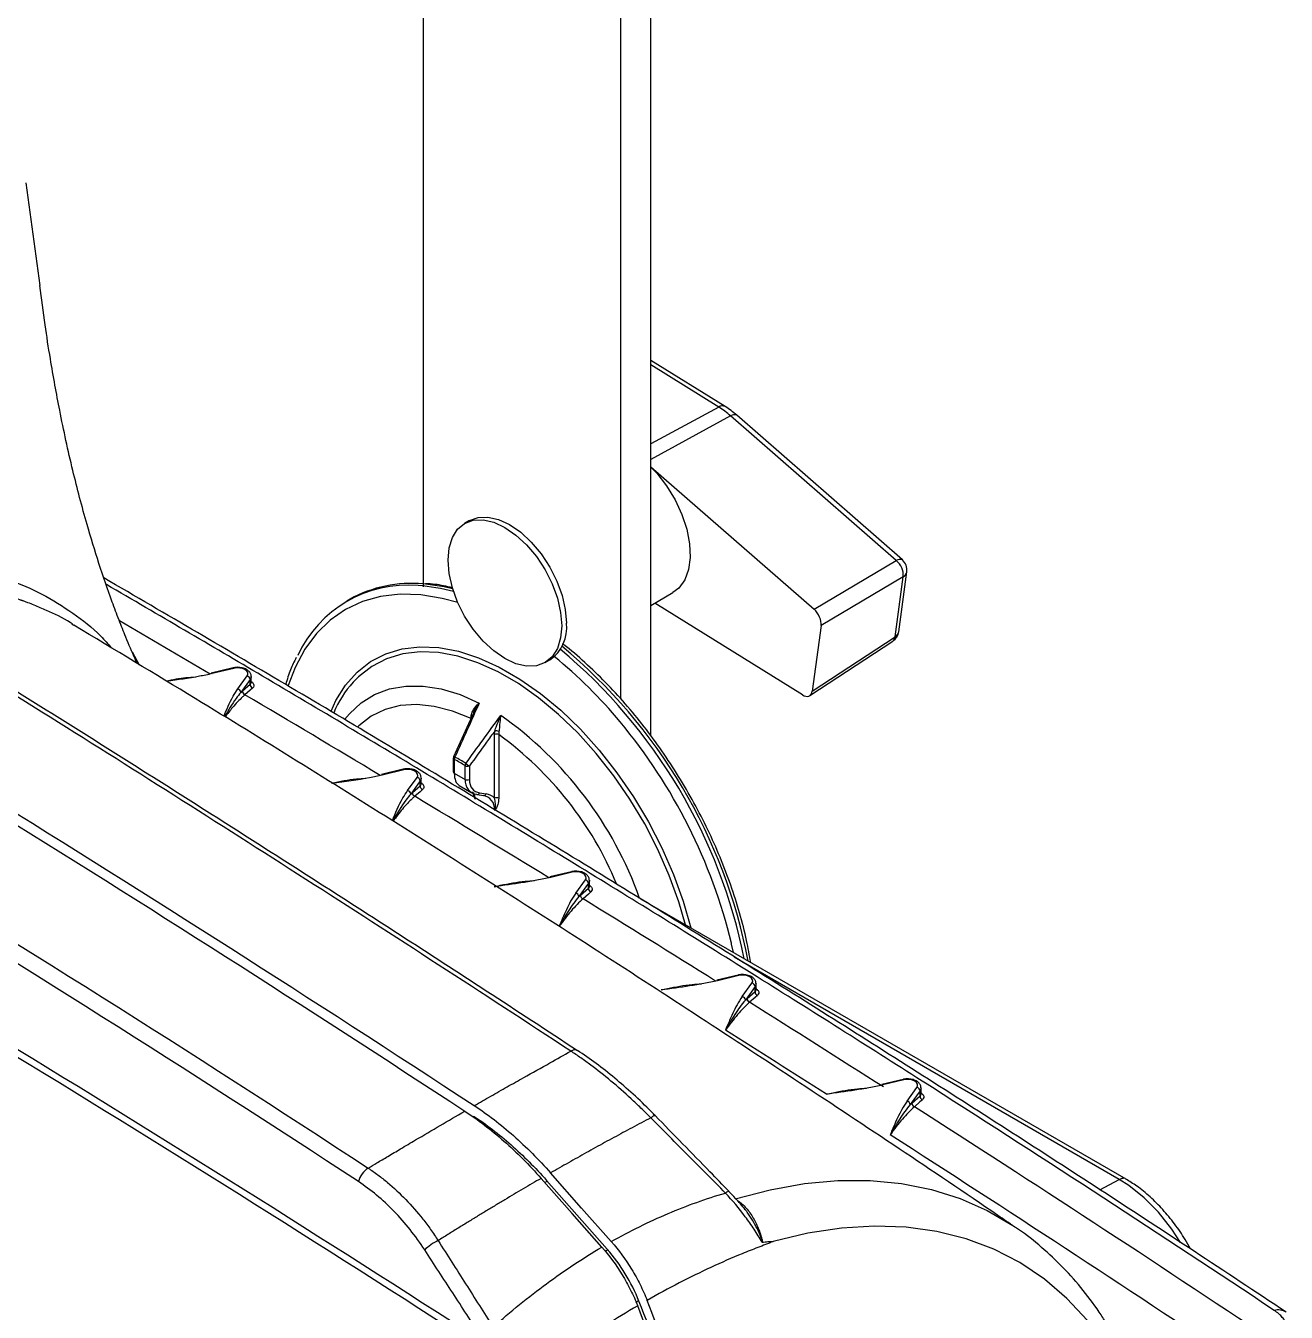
# Model space of a CAD drawing. Extents: x 14.8 to 109.8, y 1.6 to 86.6.
# Drawn here: x 76.84 to 82.48, y 8.94 to 14.7 of the extents above; entities that cross this region are included whole.
import ezdxf

# ---------------------------------------------------------------- set-up
doc = ezdxf.new("R2010")
doc.units = 0
doc.header["$MEASUREMENT"] = 0
doc.layers.add('OBJECT', color=7, linetype='CONTINUOUS')

msp = doc.modelspace()

# ---------------------------------------------------------------- linework, layer by layer
at = {"layer": 'OBJECT'}
for p, q in [((78.6178, 12.187), (78.6178, 16.3062)), ((79.6361, 11.5198), (79.6361, 16.0775)), ((79.5017, 11.6848), (79.5017, 15.9999)), ((76.8358, 13.997), (76.8987, 13.5377)), ((79.9691, 12.9951), (79.6361, 13.2019)), ((79.9405, 12.993), (79.6361, 13.1821)), ((79.9405, 12.993), (79.6361, 12.829)), ((79.9936, 12.9534), (79.6361, 12.7575)), ((80.7355, 12.3053), (79.9936, 12.9534)), ((80.763, 12.3082), (80.021, 12.9564)), ((79.6361, 12.7256), (80.3672, 12.0868)), ((78.8232, 12.4841), (78.802, 12.4719)), ((80.3672, 12.0868), (80.7355, 12.3053)), ((80.7669, 12.2326), (80.3986, 12.0142)), ((80.7304, 11.9643), (80.7669, 12.2326)), ((80.7465, 11.9866), (80.7829, 12.255)), ((78.2886, 12.1323), (78.2745, 12.1241)), ((79.6361, 12.1047), (79.7352, 12.1619)), ((80.3151, 11.7036), (79.6533, 12.1146)), ((80.3986, 12.0142), (80.3586, 11.7204)), ((80.3476, 11.7003), (80.7199, 11.9445)), ((80.3586, 11.7204), (80.7304, 11.9643)), ((77.3121, 11.8963), (77.3441, 11.8388)), ((77.7651, 11.8245), (77.6669, 11.801)), ((77.7686, 11.8221), (77.6704, 11.7986)), ((79.162, 11.8483), (79.1832, 11.8606)), ((77.7856, 11.7299), (77.8274, 11.7882)), ((77.8413, 11.7726), (77.7995, 11.7144)), ((77.8413, 11.7508), (77.8413, 11.7726)), ((77.8457, 11.7592), (77.8458, 11.7591)), ((77.8458, 11.7589), (77.8458, 11.7859)), ((77.8069, 11.7209), (77.8413, 11.7508)), ((78.841, 11.6222), (78.8192, 11.574)), ((78.8312, 11.6004), (78.8318, 11.6104)), ((78.8192, 11.574), (78.7525, 11.4263)), ((78.9356, 11.5265), (78.9367, 11.5416)), ((78.9557, 11.5389), (78.9548, 11.5255)), ((78.9356, 11.241), (78.9356, 11.5265)), ((78.9548, 11.5255), (78.9548, 11.24)), ((78.7512, 11.4201), (78.7512, 11.3589)), ((78.7556, 11.414), (78.7556, 11.3528)), ((78.5264, 11.37), (78.4292, 11.3467)), ((78.5299, 11.3676), (78.4327, 11.3444)), ((78.804, 11.3248), (78.804, 11.386)), ((78.8232, 11.3851), (78.8232, 11.3239)), ((78.5464, 11.2748), (78.5887, 11.3337)), ((78.6026, 11.3181), (78.5603, 11.2592)), ((78.6026, 11.2962), (78.6026, 11.3181)), ((78.607, 11.3046), (78.6071, 11.3045)), ((78.6071, 11.3043), (78.6071, 11.3314)), ((78.7556, 11.3528), (78.804, 11.3248)), ((78.5677, 11.2658), (78.6026, 11.2962)), ((78.7775, 11.2979), (78.8339, 11.2653)), ((78.8579, 11.2569), (78.887, 11.2521)), ((78.8689, 11.2646), (78.898, 11.2598)), ((79.2803, 10.9112), (79.184, 10.8882)), ((79.2838, 10.9089), (79.1875, 10.8858)), ((79.2998, 10.8154), (79.3426, 10.8749)), ((79.3564, 10.8594), (79.3137, 10.7998)), ((79.3211, 10.8064), (79.3564, 10.8372)), ((79.3564, 10.8372), (79.3564, 10.8594)), ((79.3609, 10.8457), (79.3609, 10.8456)), ((79.361, 10.8454), (79.361, 10.8726)), ((81.7659, 9.533), (79.5918, 10.7881)), ((81.7346, 9.5325), (80.0095, 10.5284)), ((80.0267, 10.4481), (79.9314, 10.4253)), ((80.0302, 10.4458), (79.9349, 10.423)), ((80.0458, 10.3516), (80.089, 10.4118)), ((80.1028, 10.3963), (80.0596, 10.3361)), ((80.1028, 10.374), (80.1028, 10.3963)), ((80.1073, 10.3825), (80.1073, 10.3824)), ((80.1074, 10.3822), (80.1074, 10.4095)), ((80.0671, 10.3427), (80.1028, 10.374)), ((80.7657, 9.9808), (80.6713, 9.9582)), ((80.7691, 9.9784), (80.6748, 9.9559)), ((80.7842, 9.8835), (80.8279, 9.9445)), ((80.8418, 9.9289), (80.7981, 9.868)), ((80.8418, 9.9065), (80.8418, 9.9289)), ((80.8463, 9.915), (80.8463, 9.915)), ((80.8464, 9.9147), (80.8464, 9.9422)), ((80.8056, 9.8747), (80.8418, 9.9065)), ((78.8445, 9.8088), (78.8486, 9.8111)), ((79.1604, 9.5193), (79.1711, 9.5253)), ((79.4404, 9.2203), (79.1686, 9.5282)), ((81.6473, 9.4856), (81.7346, 9.5325)), ((79.9864, 9.479), (79.9863, 9.4791)), ((79.4311, 9.2109), (79.4429, 9.2175)), ((79.5693, 8.9821), (79.5818, 8.9895))]:
    msp.add_line(p, q, dxfattribs=at)
at = {"layer": 'OBJECT', "flags": 128}
for points in [[(79.6361, 12.7243), (79.6622, 12.6968), (79.7064, 12.6403), (79.7446, 12.5781), (79.7753, 12.5123), (79.7974, 12.4456), (79.8099, 12.3805), (79.8126, 12.3194), (79.8051, 12.2646), (79.7879, 12.2183), (79.7615, 12.1822), (79.7352, 12.1619)], [(79.2366, 12.0131), (79.2317, 11.9586), (79.2172, 11.9118), (79.1937, 11.8746), (79.162, 11.8483), (79.1234, 11.834), (79.0794, 11.8323), (79.0317, 11.8431), (78.982, 11.8661), (78.9323, 11.9005), (78.8846, 11.9447), (78.8406, 11.9973), (78.802, 12.0561), (78.7703, 12.119), (78.7468, 12.1834), (78.7323, 12.2469), (78.7274, 12.307), (78.7323, 12.3616), (78.7468, 12.4083), (78.7703, 12.4456), (78.802, 12.4719), (78.8406, 12.4861), (78.8846, 12.4879), (78.9323, 12.4771), (78.982, 12.454), (79.0317, 12.4197), (79.0794, 12.3754), (79.1234, 12.3229), (79.162, 12.264), (79.1937, 12.2012), (79.2172, 12.1368), (79.2317, 12.0733), (79.2366, 12.0131)], [(78.8232, 12.4841), (78.8618, 12.4984), (78.9058, 12.5001), (78.9536, 12.4893), (79.0032, 12.4663), (79.0529, 12.432), (79.1006, 12.3877), (79.1446, 12.3351), (79.1832, 12.2763), (79.2149, 12.2135), (79.2384, 12.1491), (79.2529, 12.0856), (79.2578, 12.0254)], [(78.7482, 12.1789), (78.7108, 12.1873), (78.6162, 12.2005)], [(78.7713, 12.1167), (78.7015, 12.1356), (78.6054, 12.1514), (78.5132, 12.1542), (78.4257, 12.1442), (78.3438, 12.1213), (78.2682, 12.0859), (78.1997, 12.0381), (78.1389, 11.9786), (78.0865, 11.9078), (78.0429, 11.8265), (78.0115, 11.745)], [(78.2033, 11.6307), (78.2251, 11.6777), (78.2686, 11.7473), (78.3207, 11.8059), (78.3808, 11.8529), (78.4482, 11.8877), (78.5221, 11.9099), (78.6016, 11.9193), (78.6859, 11.9157), (78.7739, 11.8991), (78.8645, 11.8698), (78.9568, 11.8281), (79.0496, 11.7745), (79.1419, 11.7097), (79.2326, 11.6343), (79.3205, 11.5493), (79.4048, 11.4556), (79.4843, 11.3545), (79.5582, 11.2469), (79.6256, 11.1343), (79.6857, 11.0179), (79.7378, 10.8991), (79.7813, 10.7793), (79.8157, 10.6599), (79.8159, 10.6588)], [(79.7917, 10.6727), (79.7615, 10.7763), (79.7187, 10.894), (79.6676, 11.0107), (79.6085, 11.1251), (79.5423, 11.2357), (79.4697, 11.3414), (79.3916, 11.4408), (79.3088, 11.5328), (79.2223, 11.6163), (79.1333, 11.6904), (79.0426, 11.7541), (78.9514, 11.8068), (78.8607, 11.8477), (78.7717, 11.8765), (78.6852, 11.8928), (78.6025, 11.8963), (78.5243, 11.8872), (78.4517, 11.8653), (78.3855, 11.8311), (78.3264, 11.785), (78.3019, 11.7598)], [(77.7651, 11.8245), (77.7654, 11.8245), (77.7664, 11.8242), (77.7675, 11.8234), (77.7686, 11.8221)], [(77.8274, 11.7882), (77.8306, 11.7956), (77.83, 11.8032), (77.8255, 11.8104), (77.8176, 11.8165), (77.807, 11.821), (77.7946, 11.8236), (77.7814, 11.824), (77.7686, 11.8221)], [(77.6669, 11.801), (77.6672, 11.801), (77.6682, 11.8007), (77.6692, 11.7999), (77.6704, 11.7986)], [(77.8458, 11.7861), (77.8455, 11.7825), (77.8413, 11.7726)], [(77.8523, 11.7341), (77.8412, 11.7244), (77.8179, 11.7042)], [(78.2644, 11.5928), (78.2857, 11.6189), (78.3383, 11.668), (78.3985, 11.7055), (78.4653, 11.7306), (78.538, 11.7432), (78.6157, 11.7431), (78.6972, 11.7302), (78.7815, 11.7047), (78.8676, 11.667)], [(78.831, 11.597), (78.7474, 11.6309), (78.6659, 11.6521), (78.5877, 11.6605), (78.5138, 11.6557), (78.4454, 11.638), (78.3833, 11.6075), (78.3286, 11.5648), (78.3236, 11.5599)], [(78.5264, 11.37), (78.5267, 11.37), (78.5277, 11.3698), (78.5288, 11.369), (78.5299, 11.3676)], [(78.5887, 11.3337), (78.5919, 11.3411), (78.5913, 11.3487), (78.5868, 11.3559), (78.5789, 11.362), (78.5683, 11.3665), (78.5559, 11.3691), (78.5427, 11.3695), (78.5299, 11.3676)], [(78.4292, 11.3467), (78.4295, 11.3468), (78.4305, 11.3465), (78.4315, 11.3457), (78.4327, 11.3444)], [(78.6071, 11.3316), (78.6068, 11.328), (78.6026, 11.3181)], [(78.6136, 11.2795), (78.6025, 11.2698), (78.5788, 11.2491)], [(78.855, 11.258), (78.8568, 11.2571), (78.8579, 11.2569)], [(79.2803, 10.9112), (79.2806, 10.9112), (79.2816, 10.911), (79.2826, 10.9102), (79.2838, 10.9089)], [(79.3426, 10.8749), (79.3458, 10.8823), (79.3451, 10.8899), (79.3407, 10.8971), (79.3328, 10.9032), (79.3222, 10.9078), (79.3098, 10.9103), (79.2966, 10.9107), (79.2838, 10.9089)], [(79.184, 10.8882), (79.1843, 10.8882), (79.1853, 10.888), (79.1864, 10.8872), (79.1875, 10.8858)], [(79.361, 10.8729), (79.3607, 10.8692), (79.3564, 10.8594)], [(79.3674, 10.8206), (79.3563, 10.8108), (79.3322, 10.7898)], [(80.0062, 10.5489), (79.9979, 10.587), (79.9969, 10.5912)], [(80.0267, 10.4481), (80.027, 10.4482), (80.028, 10.4479), (80.0291, 10.4471), (80.0302, 10.4458)], [(80.089, 10.4118), (80.0922, 10.4192), (80.0915, 10.4269), (80.0871, 10.434), (80.0792, 10.4402), (80.0686, 10.4447), (80.0562, 10.4473), (80.043, 10.4476), (80.0302, 10.4458)], [(79.9314, 10.4253), (79.9317, 10.4254), (79.9327, 10.4251), (79.9338, 10.4243), (79.9349, 10.423)], [(80.1074, 10.4098), (80.1071, 10.4061), (80.1028, 10.3963)], [(80.1138, 10.3573), (80.1027, 10.3476), (80.0781, 10.3261)], [(80.7657, 9.9808), (80.766, 9.9808), (80.767, 9.9805), (80.768, 9.9797), (80.7691, 9.9784)], [(80.8279, 9.9445), (80.8312, 9.9519), (80.8305, 9.9595), (80.8261, 9.9667), (80.8182, 9.9728), (80.8076, 9.9773), (80.7951, 9.9799), (80.782, 9.9803), (80.7691, 9.9784)], [(80.6713, 9.9582), (80.6716, 9.9582), (80.6726, 9.958), (80.6737, 9.9572), (80.6748, 9.9559)], [(80.8464, 9.9424), (80.8461, 9.9388), (80.8418, 9.9289)], [(80.8528, 9.8898), (80.8416, 9.88), (80.8166, 9.8581)], [(79.4164, 9.2293), (79.2834, 9.3799), (79.1445, 9.5372)], [(79.4588, 9.2538), (79.3258, 9.4044), (79.187, 9.5617)], [(80.0139, 9.4455), (80.1705, 9.4865), (80.3239, 9.514), (80.4735, 9.5279), (80.6187, 9.5281), (80.7588, 9.5146), (80.8933, 9.4875), (81.0216, 9.4468), (81.1431, 9.3929), (81.2574, 9.3257), (81.2659, 9.32)], [(82.009, 9.2502), (81.9702, 9.3101), (81.9099, 9.3856), (81.8464, 9.45), (81.7778, 9.5049), (81.7346, 9.5325), (81.7346, 9.5325), (81.7346, 9.5325)], [(79.9863, 9.4791), (79.9861, 9.4793), (79.9846, 9.4796), (79.9821, 9.4789), (79.9788, 9.4774), (79.9747, 9.4749), (79.9699, 9.4716)], [(81.6758, 8.789), (81.5925, 8.9003), (81.5, 8.9995), (81.3988, 9.086), (81.2894, 9.1597), (81.1723, 9.22), (81.0479, 9.2667), (80.9169, 9.2997), (80.7799, 9.3187), (80.6374, 9.3236), (80.4902, 9.3146), (80.3388, 9.2915), (80.1841, 9.2545)]]:
    msp.add_lwpolyline(points, dxfattribs=at)
at = {"layer": 'OBJECT'}
for centre, radius, start, end in [((79.9565, 12.9709), 0.0273, 62.53456, 125.90472), ((79.7233, 12.6462), 0.4092, 48.66217, 57.93764), ((80.0096, 12.9339), 0.0252, 63.0597, 129.36683), ((80.7515, 12.2857), 0.0252, 63.0595, 129.36694), ((80.6817, 12.2389), 0.0854, 355.81388, 50.97899), ((80.7235, 12.2631), 0.06, 352.25806, 48.85825), ((80.7518, 12.2604), 0.0316, 298.62795, 350.09721), ((23.7598, -79.7745), 106.3692, 59.40593, 59.842873), ((78.5461, 11.6535), 0.5416, 84.99194, 155.31508), ((78.5633, 11.6344), 0.5687, 84.66055, 118.88229), ((78.5366, 11.3786), 0.8164, 74.6776, 86.00998), ((23.8033, -79.4812), 105.9828, 59.457472, 59.712082), ((79.087, 12.0034), 0.1722, 303.96339, 7.3487), ((80.687, 11.9947), 0.06, 303.26487, 352.25806), ((80.705, 11.9651), 0.0254, 305.84406, 358.02944), ((80.7153, 11.992), 0.0317, 298.62841, 350.09675), ((77.8966, 10.2634), 2.0749, 39.47913, 50.96584), ((77.6725, 10.0431), 2.4297, 11.34101, 50.13166), ((77.6902, 10.0534), 2.4256, 10.86765, 50.37087), ((77.8237, 11.771), 0.0176, 5.37922, 77.99237), ((24.5308, -78.4708), 104.8546, 58.921478, 59.405966), ((78.6793, 11.4255), 0.5042, 138.46559, 156.90414), ((77.7819, 11.7127), 0.0176, 5.37957, 77.99202), ((77.8233, 11.7198), 0.0165, 176.15198, 250.93644), ((24.4847, -78.33), 104.645, 58.97257, 59.358922), ((77.8577, 11.7497), 0.0165, 176.15033, 250.94054), ((78.8268, 11.6009), 0.0107, 42.34109, 62.61721), ((77.9869, 10.2243), 1.6966, 19.53041, 54.8478), ((78.9426, 11.5154), 0.0268, 60.95303, 102.76467), ((77.6174, 10.0152), 2.4483, 13.60779, 39.80882), ((78.9442, 11.5046), 0.0235, 62.91139, 111.30667), ((78.032, 10.2543), 1.5708, 22.54143, 54.02004), ((78.7662, 11.4201), 0.015, 155.72996, 180), ((78.7585, 11.4207), 0.00734, 184.78946, 246.53417), ((78.7518, 11.4128), 0.0135, 60.95471, 87.1389), ((78.7769, 11.414), 0.0213, 150.22377, 180.08254), ((78.3664, 10.6839), 0.8274, 58.06851, 61.93686), ((78.3644, 10.6856), 0.8374, 58.06871, 61.93667), ((78.7585, 11.3595), 0.00734, 184.78946, 246.53417), ((78.8259, 11.3845), 0.022, 147.47095, 175.93584), ((78.8146, 11.4069), 0.0235, 242.91017, 291.30712), ((78.9205, 11.5387), 0.1818, 231.51159, 237.62876), ((78.585, 11.3165), 0.0176, 5.37897, 77.99242), ((25.3247, -77.1536), 103.3166, 58.432114, 58.92151), ((78.8146, 11.3457), 0.0235, 242.91017, 291.30712), ((78.5428, 11.2576), 0.0176, 5.37897, 77.99242), ((78.5842, 11.2647), 0.0165, 176.18151, 250.83147), ((25.2685, -77.0297), 103.1268, 58.482647, 58.872873), ((78.619, 11.2951), 0.0165, 176.18037, 250.83567), ((78.8581, 11.2682), 0.0114, 268.7968, 341.2248), ((78.8873, 11.2635), 0.0114, 268.79704, 341.22438), ((78.9442, 11.2191), 0.0235, 62.91139, 111.30667), ((79.3389, 10.8577), 0.0176, 5.37769, 77.99411), ((79.3729, 10.8361), 0.0165, 176.21306, 250.73008), ((26.1205, -75.8587), 101.7968, 57.937776, 58.432175), ((79.2962, 10.7982), 0.0176, 5.37769, 77.99411), ((79.3376, 10.8054), 0.0165, 176.21412, 250.72656), ((26.0673, -75.7299), 101.6011, 57.987673, 58.381934), ((80.0853, 10.3946), 0.0176, 5.37958, 77.9931), ((26.9199, -74.5824), 100.2908, 57.43827, 57.937791), ((80.0421, 10.3344), 0.0176, 5.37958, 77.9931), ((80.0836, 10.3417), 0.0165, 176.24565, 250.62254), ((26.8751, -74.4406), 100.0797, 57.479651, 57.885933), ((80.1193, 10.3729), 0.0165, 176.24494, 250.62571), ((26.8217, -74.2959), 99.8222, 57.522587, 57.830175), ((80.8243, 9.9273), 0.0176, 5.3802, 77.99118), ((28.179, -72.6179), 97.9574, 56.371293, 57.4405), ((80.7806, 9.8663), 0.0176, 5.37684, 77.99455), ((80.8221, 9.8736), 0.0165, 176.27938, 250.51963), ((28.2459, -72.3047), 97.5418, 56.263532, 57.387426), ((80.8583, 9.9054), 0.0165, 176.2778, 250.52353), ((28.2518, -72.0703), 97.1767, 56.226607, 57.329743), ((78.8397, 8.6936), 0.7989, 21.52668, 41.24325), ((70.0155, 5.1935), 10.2788, 16.08513, 21.53141), ((70.1082, 5.2485), 10.1855, 16.08383, 21.53144), ((69.8072, 5.1259), 10.5458, 18.94814, 21.49695), ((82.4461, 8.8789), 0.069, 58.53279, 104.62833)]:
    msp.add_arc(centre, radius, start, end, dxfattribs=at)
for centre, major_axis, ratio, start_param, end_param in [((80.3566, 12.0455), (-0.03, 0.052), 0.577968, 3.782643, 5.245683), ((80.3166, 11.7517), (-0.03, 0.052), 0.576757, 2.319133, 3.782173), ((78.8303, 11.4117), (0.0497, 0.1154), 0.482724, 2.299615, 3.085094), ((78.9061, 11.368), (0.0793, 0.0977), 0.657574, 2.46065, 3.507847), ((78.9147, 11.3609), (0.0722, 0.0844), 0.666569, 2.479464, 3.526662), ((78.7778, 11.1752), (0.0467, 0.117), 0.455845, 5.431915, 5.684726), ((78.8312, 11.1444), (0.0848, 0.0939), 0.674957, 5.640998, 6.688196), ((78.8398, 11.1373), (0.0918, 0.1074), 0.666569, 6.225313, 6.668254)]:
    msp.add_ellipse(centre, major_axis=major_axis, ratio=ratio, start_param=start_param, end_param=end_param, dxfattribs=at)
for points, knots in [([(77.3348, 11.8444), (77.3317, 11.8512), (77.3143, 11.889), (77.2875, 11.9536), (77.253, 12.0397), (77.212, 12.149), (77.163, 12.2912), (77.103, 12.4881), (77.0434, 12.7152), (76.9976, 12.9254), (76.9659, 13.093), (76.944, 13.2202), (76.9207, 13.369), (76.9066, 13.4787), (76.8989, 13.5378)], [0, 0, 0, 0, 0.013974, 0.077911, 0.12601, 0.176116, 0.281188, 0.385831, 0.528024, 0.68307, 0.747195, 0.814593, 0.900214, 1, 1, 1, 1]), ([(79.2776, 10.1074), (78.8812, 10.3671), (78.4855, 10.6236), (77.6956, 11.1301), (77.3014, 11.3801), (76.1213, 12.12), (75.3379, 12.5999), (74.558, 13.0665)], [0, 0, 0, 0, 0.25, 0.25, 0.5, 0.5, 1, 1, 1, 1]), ([(79.3082, 10.1085), (79.1718, 10.198), (78.7777, 10.4567), (78.128, 10.8754), (77.3592, 11.3652), (76.5927, 11.8462), (75.8288, 12.3182), (75.1851, 12.7111), (74.7969, 12.9432), (74.6617, 13.0241)], [0, 0, 0, 0, 0.087408, 0.252442, 0.417442, 0.582377, 0.747216, 0.911927, 1, 1, 1, 1]), ([(80.021, 12.9564), (80.0126, 12.9635), (79.9956, 12.9778), (79.9779, 12.9893), (79.9691, 12.9951)], [0, 0, 0, 0, 0.501094, 1, 1, 1, 1]), ([(74.5038, 12.5535), (74.8624, 12.344), (75.221, 12.1313), (75.7593, 11.8074), (76.0284, 11.6443), (76.3201, 11.4655), (76.4323, 11.3965), (76.4603, 11.3792), (76.4659, 11.3757), (76.4774, 11.3687), (76.4945, 11.3581), (76.5573, 11.3194), (77.3449, 10.8324), (78.1188, 10.3391), (78.8451, 9.8631)], [0, 0, 0, 0, 0.25, 0.25, 0.375, 0.4375, 0.453125, 0.453125, 0.457031, 0.457031, 0.460937, 0.46875, 0.5, 1, 1, 1, 1]), ([(73.5636, 12.4925), (73.968, 12.2676), (74.3716, 12.0382), (75.1767, 11.5707), (75.5784, 11.3325), (76.7801, 10.6051), (77.5771, 10.1029), (78.3698, 9.5834)], [0, 0, 0, 0, 0.25, 0.25, 0.5, 0.5, 1, 1, 1, 1]), ([(75.9424, 12.247), (75.9509, 12.2492), (76.0537, 12.2756), (76.2143, 12.2863), (76.4231, 12.2856), (76.5964, 12.2626), (76.7621, 12.2216), (76.9118, 12.1582), (77.047, 12.0717), (77.152, 11.9924), (77.2038, 11.932), (77.219, 11.9143)], [0, 0, 0, 0, 0.0165355, 0.198537, 0.3235438, 0.4490642, 0.5743692, 0.6966935, 0.8224684, 0.947942, 1, 1, 1, 1]), ([(82.4824, 8.9376), (82.345, 9.0287), (81.9466, 9.2929), (81.2799, 9.7265), (80.4795, 10.2368), (79.6699, 10.7422), (78.851, 11.2426), (78.0241, 11.7382), (77.4654, 12.0643), (77.1862, 12.2273)], [0, 0, 0, 0, 0.080668, 0.233917, 0.387166, 0.540415, 0.693664, 0.846913, 1, 1, 1, 1]), ([(77.0516, 12.015), (77.046, 12.0191), (77.0081, 12.0469), (76.9467, 12.0739), (76.8828, 12.1021), (76.85, 12.1147), (76.8334, 12.1208), (76.8252, 12.1237), (76.821, 12.1252), (76.8189, 12.1259), (76.8179, 12.1263), (76.8174, 12.1265), (76.8171, 12.1265), (76.817, 12.1266), (76.8169, 12.1266), (76.8169, 12.1266), (76.8169, 12.1266), (76.8168, 12.1266), (76.8168, 12.1266), (76.8168, 12.1266), (76.8168, 12.1266), (76.8168, 12.1266), (76.8168, 12.1266), (76.8167, 12.1266), (76.8161, 12.127), (76.8133, 12.1277), (76.8015, 12.1322), (76.7738, 12.1408), (76.7308, 12.1537), (76.6843, 12.1654), (76.642, 12.1746), (76.6052, 12.1815), (76.5688, 12.1874), (76.51, 12.1954), (76.4262, 12.2026), (76.2686, 12.2063), (76.141, 12.1903), (76.0521, 12.1792)], [0, 0, 0, 0, 0.0213315, 0.1442865, 0.2057697, 0.2365121, 0.2518834, 0.2595691, 0.2634119, 0.2653333, 0.2662941, 0.2667743, 0.2670146, 0.2671346, 0.2671947, 0.2672247, 0.2672397, 0.2672472, 0.267251, 0.2672528, 0.2672538, 0.2672542, 0.2672545, 0.2672548, 0.2674986, 0.2696305, 0.275741, 0.3056443, 0.3570599, 0.4104369, 0.44853, 0.4851406, 0.5204939, 0.5565717, 0.6576894, 0.7616099, 1, 1, 1, 1]), ([(78.747, 12.1837), (78.7207, 12.1898), (78.68, 12.1991), (78.6411, 12.201), (78.6273, 12.2017)], [0, 0, 0, 0, 0.645419, 1, 1, 1, 1]), ([(81.2659, 9.3194), (81.2407, 9.3367), (80.9221, 9.5555), (80.303, 9.9665), (79.4082, 10.5517), (78.5052, 11.1252), (77.7199, 11.6136), (77.233, 11.9063), (77.0518, 12.0153)], [0, 0, 0, 0, 0.018322, 0.232024, 0.445764, 0.65953, 0.873307, 1, 1, 1, 1]), ([(80.0837, 10.5042), (80.0779, 10.5368), (80.0651, 10.61), (80.0348, 10.7262), (79.9952, 10.8511), (79.9475, 10.9759), (79.8923, 11.0995), (79.83, 11.2208), (79.7613, 11.339), (79.6866, 11.453), (79.6066, 11.562), (79.5219, 11.6648), (79.4332, 11.7611), (79.341, 11.8487), (79.2763, 11.9059), (79.2421, 11.9309), (79.24, 11.9325)], [0, 0, 0, 0, 0.06257, 0.140318, 0.218036, 0.29573, 0.373405, 0.451068, 0.528726, 0.606388, 0.684057, 0.761743, 0.839452, 0.917192, 0.99497, 1, 1, 1, 1]), ([(77.7895, 11.8267), (77.7893, 11.8267), (77.7821, 11.8279), (77.7735, 11.8263), (77.7659, 11.8246), (77.7651, 11.8245)], [0, 0, 0, 0, 0.024116, 0.898891, 1, 1, 1, 1]), ([(77.8451, 11.7861), (77.8452, 11.7884), (77.8456, 11.7951), (77.8396, 11.8057), (77.8283, 11.8163), (77.8112, 11.8244), (77.7969, 11.8259), (77.7895, 11.8267)], [0, 0, 0, 0, 0.094007, 0.288314, 0.494416, 0.739808, 1, 1, 1, 1]), ([(78.0474, 11.8708), (78.0385, 11.853), (78.0197, 11.8156), (78.0069, 11.7726), (78.0002, 11.7501)], [0, 0, 0, 0, 0.476372, 1, 1, 1, 1]), ([(77.4644, 11.7661), (77.4943, 11.7721), (77.5389, 11.781), (77.5826, 11.7833), (77.597, 11.7841)], [0, 0, 0, 0, 0.670266, 1, 1, 1, 1]), ([(77.6704, 11.7986), (77.6516, 11.7945), (77.5857, 11.78), (77.5168, 11.7709), (77.4674, 11.7643)], [0, 0, 0, 0, 0.28378, 1, 1, 1, 1]), ([(77.8458, 11.7642), (77.8492, 11.7611), (77.857, 11.7542), (77.8596, 11.7433), (77.8548, 11.7371), (77.8523, 11.7341)], [0, 0, 0, 0, 0.283398, 0.641877, 1, 1, 1, 1]), ([(77.7235, 11.6076), (77.7356, 11.6379), (77.7522, 11.6794), (77.7785, 11.7191), (77.7856, 11.7299)], [0, 0, 0, 0, 0.728178, 1, 1, 1, 1]), ([(77.7995, 11.7144), (77.7922, 11.7055), (77.7654, 11.6728), (77.743, 11.634), (77.7267, 11.6057)], [0, 0, 0, 0, 0.269997, 1, 1, 1, 1]), ([(77.8179, 11.7042), (77.8143, 11.7009), (77.7959, 11.6842), (77.7663, 11.6538), (77.7401, 11.6189), (77.7291, 11.6042)], [0, 0, 0, 0, 0.126231, 0.631777, 1, 1, 1, 1]), ([(77.8413, 11.7508), (77.8438, 11.7528), (77.8466, 11.7551), (77.8455, 11.7584), (77.8454, 11.7588)], [0, 0, 0, 0, 0.8669767, 1, 1, 1, 1]), ([(78.8676, 11.667), (78.8491, 11.626), (78.8127, 11.5452), (78.7763, 11.4644), (78.7584, 11.4246)], [0, 0, 0, 0, 0.507694, 1, 1, 1, 1]), ([(78.8318, 11.6104), (78.8335, 11.6175), (78.8377, 11.6351), (78.8529, 11.6531), (78.8644, 11.6642), (78.8675, 11.6669), (78.8676, 11.667)], [0, 0, 0, 0, 0.330297, 0.829373, 0.994415, 1, 1, 1, 1]), ([(78.8676, 11.667), (78.8675, 11.6669), (78.865, 11.6634), (78.8555, 11.6494), (78.8456, 11.6348), (78.8412, 11.6227), (78.8411, 11.6221)], [0, 0, 0, 0, 0.008453, 0.247146, 0.967832, 1, 1, 1, 1]), ([(78.8074, 11.3963), (78.833, 11.4316), (78.8851, 11.5034), (78.9373, 11.5751), (78.9638, 11.6115)], [0, 0, 0, 0, 0.492307, 1, 1, 1, 1]), ([(78.9367, 11.5416), (78.9395, 11.549), (78.9465, 11.568), (78.9553, 11.5918), (78.9619, 11.6074), (78.9637, 11.6114), (78.9638, 11.6115)], [0, 0, 0, 0, 0.3244097, 0.8274812, 0.9940992, 1, 1, 1, 1]), ([(78.9638, 11.6115), (78.9637, 11.6114), (78.963, 11.6073), (78.9603, 11.5911), (78.9583, 11.5655), (78.9564, 11.5465), (78.9557, 11.5389)], [0, 0, 0, 0, 0.005585, 0.170627, 0.669703, 1, 1, 1, 1]), ([(78.9367, 11.5416), (78.9245, 11.5248), (78.8866, 11.4726), (78.8488, 11.4204), (78.8232, 11.3851)], [0, 0, 0, 0, 0.322773, 1, 1, 1, 1]), ([(74.5691, 11.4365), (75.2931, 11.0209), (76.0145, 10.594), (77.4519, 9.7178), (78.168, 9.2686), (78.8815, 8.8081)], [0, 0, 0, 0, 0.5, 0.5, 1, 1, 1, 1]), ([(78.865, 8.7822), (78.1517, 9.2425), (77.4357, 9.6916), (75.9985, 10.5676), (75.2773, 10.9945), (74.5536, 11.41)], [0, 0, 0, 0, 0.5, 0.5, 1, 1, 1, 1]), ([(78.5508, 11.3722), (78.5506, 11.3723), (78.5434, 11.3734), (78.5348, 11.3719), (78.5272, 11.3702), (78.5264, 11.37)], [0, 0, 0, 0, 0.024116, 0.898891, 1, 1, 1, 1]), ([(78.6064, 11.3317), (78.6065, 11.3339), (78.6069, 11.3406), (78.6009, 11.3513), (78.5896, 11.3618), (78.5725, 11.3699), (78.5582, 11.3714), (78.5508, 11.3722)], [0, 0, 0, 0, 0.094009, 0.288314, 0.494417, 0.739811, 1, 1, 1, 1]), ([(78.2061, 11.3085), (78.2432, 11.316), (78.295, 11.3264), (78.3456, 11.3292), (78.3599, 11.33)], [0, 0, 0, 0, 0.717444, 1, 1, 1, 1]), ([(78.4327, 11.3444), (78.4139, 11.3403), (78.3412, 11.3243), (78.2652, 11.3143), (78.2087, 11.3069)], [0, 0, 0, 0, 0.257351, 1, 1, 1, 1]), ([(78.6026, 11.2962), (78.605, 11.2982), (78.6079, 11.3005), (78.6068, 11.3038), (78.6067, 11.3042)], [0, 0, 0, 0, 0.866432, 1, 1, 1, 1]), ([(78.6071, 11.3097), (78.6105, 11.3066), (78.6183, 11.2996), (78.6209, 11.2887), (78.616, 11.2825), (78.6136, 11.2795)], [0, 0, 0, 0, 0.283404, 0.64188, 1, 1, 1, 1]), ([(78.4783, 11.1398), (78.4921, 11.1743), (78.5105, 11.2201), (78.5393, 11.264), (78.5464, 11.2748)], [0, 0, 0, 0, 0.75362, 1, 1, 1, 1]), ([(78.5603, 11.2592), (78.5531, 11.2504), (78.5234, 11.2142), (78.4987, 11.1712), (78.4801, 11.1387)], [0, 0, 0, 0, 0.244333, 1, 1, 1, 1]), ([(78.5788, 11.2491), (78.5751, 11.2458), (78.5567, 11.2291), (78.5243, 11.1954), (78.4953, 11.1565), (78.4814, 11.1379)], [0, 0, 0, 0, 0.115192, 0.576512, 1, 1, 1, 1]), ([(78.8488, 11.2363), (78.8487, 11.2364), (78.8447, 11.2476), (78.8415, 11.2588), (78.8383, 11.2698)], [0, 0, 0, 0, 0.011327, 1, 1, 1, 1]), ([(78.8419, 11.2656), (78.8444, 11.2562), (78.8469, 11.2468), (78.8488, 11.2364), (78.8488, 11.2363)], [0, 0, 0, 0, 0.98725, 1, 1, 1, 1]), ([(78.937, 11.1854), (78.9371, 11.1855), (78.9395, 11.1963), (78.9418, 11.2146), (78.9375, 11.233), (78.9356, 11.241)], [0, 0, 0, 0, 0.005474, 0.566166, 1, 1, 1, 1]), ([(78.9548, 11.24), (78.9537, 11.2303), (78.9513, 11.2089), (78.9421, 11.1936), (78.9371, 11.1854), (78.937, 11.1854)], [0, 0, 0, 0, 0.455229, 0.995048, 1, 1, 1, 1]), ([(79.3046, 10.9134), (79.3044, 10.9135), (79.2972, 10.9147), (79.2886, 10.9131), (79.2811, 10.9114), (79.2803, 10.9112)], [0, 0, 0, 0, 0.024117, 0.89889, 1, 1, 1, 1]), ([(79.3602, 10.8729), (79.3604, 10.8751), (79.3607, 10.8819), (79.3548, 10.8925), (79.3435, 10.903), (79.3264, 10.9111), (79.312, 10.9127), (79.3046, 10.9134)], [0, 0, 0, 0, 0.094007, 0.288311, 0.494415, 0.739808, 1, 1, 1, 1]), ([(79.1875, 10.8858), (79.1672, 10.881), (79.1464, 10.8768), (79.1044, 10.869), (79.0833, 10.8655), (79.0196, 10.8556), (78.9768, 10.8498), (78.934, 10.844)], [0, 0, 0, 0, 0.25, 0.25, 0.5, 0.5, 1, 1, 1, 1]), ([(78.934, 10.844), (78.9432, 10.8461), (78.9895, 10.8566), (79.0506, 10.868), (79.1012, 10.8708), (79.1154, 10.8716)], [0, 0, 0, 0, 0.152182, 0.761694, 1, 1, 1, 1]), ([(79.3564, 10.8372), (79.3589, 10.8393), (79.3618, 10.8416), (79.3607, 10.8449), (79.3605, 10.8454)], [0, 0, 0, 0, 0.865888, 1, 1, 1, 1]), ([(79.361, 10.8509), (79.3644, 10.8478), (79.3721, 10.8408), (79.3747, 10.8298), (79.3699, 10.8236), (79.3674, 10.8206)], [0, 0, 0, 0, 0.2834206, 0.6418885, 1, 1, 1, 1]), ([(79.2998, 10.8154), (79.2912, 10.8033), (79.2836, 10.791), (79.2698, 10.7662), (79.2635, 10.7537), (79.2457, 10.716), (79.2352, 10.6907), (79.2246, 10.6653)], [0, 0, 0, 0, 0.25, 0.25, 0.5, 0.5, 1, 1, 1, 1]), ([(79.3137, 10.7998), (79.3051, 10.7899), (79.2971, 10.7796), (79.2817, 10.7583), (79.2742, 10.7474), (79.2525, 10.7137), (79.2386, 10.69), (79.2246, 10.6653)], [0, 0, 0, 0, 0.25, 0.25, 0.5, 0.5, 1, 1, 1, 1]), ([(79.3322, 10.7898), (79.3146, 10.7741), (79.2968, 10.7558), (79.2608, 10.7142), (79.2427, 10.691), (79.2246, 10.6653)], [0, 0, 0, 0, 0.5, 0.5, 1, 1, 1, 1]), ([(80.051, 10.4504), (80.0508, 10.4504), (80.0437, 10.4516), (80.035, 10.45), (80.0275, 10.4483), (80.0267, 10.4481)], [0, 0, 0, 0, 0.024123, 0.898891, 1, 1, 1, 1]), ([(80.1067, 10.4098), (80.1068, 10.412), (80.1072, 10.4188), (80.1012, 10.4294), (80.0899, 10.44), (80.0728, 10.4481), (80.0584, 10.4496), (80.051, 10.4504)], [0, 0, 0, 0, 0.094005, 0.28831, 0.494417, 0.739812, 1, 1, 1, 1]), ([(79.9349, 10.423), (79.9146, 10.4182), (79.8939, 10.414), (79.8521, 10.4062), (79.831, 10.4027), (79.7676, 10.3929), (79.7249, 10.3871), (79.6822, 10.3813)], [0, 0, 0, 0, 0.25, 0.25, 0.5, 0.5, 1, 1, 1, 1]), ([(79.6822, 10.3813), (79.6915, 10.3834), (79.7378, 10.3939), (79.7988, 10.4053), (79.8492, 10.408), (79.8633, 10.4088)], [0, 0, 0, 0, 0.152396, 0.762783, 1, 1, 1, 1]), ([(80.1028, 10.374), (80.1053, 10.376), (80.1082, 10.3784), (80.1071, 10.3817), (80.1069, 10.3822)], [0, 0, 0, 0, 0.865339, 1, 1, 1, 1]), ([(80.1074, 10.3877), (80.1108, 10.3846), (80.1185, 10.3776), (80.1211, 10.3666), (80.1163, 10.3604), (80.1138, 10.3573)], [0, 0, 0, 0, 0.283449, 0.641902, 1, 1, 1, 1]), ([(80.0458, 10.3516), (80.0371, 10.3395), (80.0295, 10.3272), (80.0156, 10.3022), (80.0092, 10.2897), (79.9913, 10.2518), (79.9807, 10.2264), (79.9701, 10.2009)], [0, 0, 0, 0, 0.25, 0.25, 0.5, 0.5, 1, 1, 1, 1]), ([(80.0596, 10.3361), (80.051, 10.3261), (80.043, 10.3157), (80.0274, 10.2944), (80.02, 10.2834), (79.9981, 10.2495), (79.9841, 10.2257), (79.9701, 10.2009)], [0, 0, 0, 0, 0.25, 0.25, 0.5, 0.5, 1, 1, 1, 1]), ([(80.0781, 10.3261), (80.0604, 10.3103), (80.0425, 10.2919), (80.0064, 10.2501), (79.9883, 10.2267), (79.9701, 10.2009)], [0, 0, 0, 0, 0.5, 0.5, 1, 1, 1, 1]), ([(78.8451, 9.8632), (78.8696, 9.8773), (78.9187, 9.9055), (78.9925, 9.9475), (79.0811, 9.9973), (79.1765, 10.0505), (79.2465, 10.0899), (79.2776, 10.1074)], [0, 0, 0, 0, 0.170275, 0.340551, 0.510826, 0.782992, 1, 1, 1, 1]), ([(79.3083, 10.1087), (79.3068, 10.11), (79.3024, 10.1135), (79.2916, 10.1136), (79.2823, 10.1094), (79.2776, 10.1074)], [0, 0, 0, 0, 0.221426, 0.610715, 1, 1, 1, 1]), ([(79.6359, 9.8083), (79.6213, 9.8231), (79.6066, 9.8377), (79.5772, 9.8663), (79.5623, 9.8803), (79.5176, 9.9217), (79.4875, 9.9481), (79.4272, 9.9984), (79.3969, 10.0224), (79.352, 10.0559), (79.337, 10.0667), (79.3072, 10.0876), (79.2924, 10.0977), (79.2776, 10.1074)], [0, 0, 0, 0, 0.125, 0.125, 0.25, 0.25, 0.5, 0.5, 0.75, 0.75, 0.875, 0.875, 1, 1, 1, 1]), ([(79.6556, 9.8183), (79.65, 9.824), (79.6176, 9.8573), (79.5572, 9.9149), (79.4741, 9.9876), (79.391, 10.0529), (79.3352, 10.0921), (79.308, 10.1099), (79.3079, 10.1099)], [0, 0, 0, 0, 0.0494829, 0.2895756, 0.5256795, 0.7623372, 0.9995841, 1, 1, 1, 1]), ([(80.79, 9.983), (80.7898, 9.983), (80.7826, 9.9842), (80.774, 9.9826), (80.7664, 9.9809), (80.7657, 9.9808)], [0, 0, 0, 0, 0.024116, 0.898891, 1, 1, 1, 1]), ([(80.8456, 9.9425), (80.8457, 9.9447), (80.8461, 9.9514), (80.8402, 9.962), (80.8289, 9.9726), (80.8118, 9.9807), (80.7974, 9.9822), (80.79, 9.983)], [0, 0, 0, 0, 0.094005, 0.288316, 0.494417, 0.739812, 1, 1, 1, 1]), ([(80.6748, 9.9559), (80.6546, 9.951), (80.6339, 9.9468), (80.5923, 9.9392), (80.5713, 9.9357), (80.508, 9.9259), (80.4655, 9.9201), (80.423, 9.9144)], [0, 0, 0, 0, 0.25, 0.25, 0.5, 0.5, 1, 1, 1, 1]), ([(80.423, 9.9144), (80.4322, 9.9165), (80.4785, 9.927), (80.5391, 9.9382), (80.5891, 9.941), (80.6028, 9.9417)], [0, 0, 0, 0, 0.15349, 0.768273, 1, 1, 1, 1]), ([(80.8418, 9.9065), (80.8443, 9.9085), (80.8472, 9.9109), (80.8461, 9.9142), (80.8459, 9.9147)], [0, 0, 0, 0, 0.8647767, 1, 1, 1, 1]), ([(80.8464, 9.9203), (80.8498, 9.9172), (80.8575, 9.9101), (80.8601, 9.8991), (80.8552, 9.8929), (80.8528, 9.8898)], [0, 0, 0, 0, 0.2834759, 0.641918, 1, 1, 1, 1]), ([(78.8451, 9.8631), (78.9043, 9.8243), (78.9631, 9.7793), (79.0779, 9.678), (79.1334, 9.6223), (79.187, 9.5617)], [0, 0, 0, 0, 0.5, 0.5, 1, 1, 1, 1]), ([(80.7842, 9.8835), (80.7755, 9.8714), (80.7679, 9.859), (80.7539, 9.8339), (80.7475, 9.8213), (80.7294, 9.7833), (80.7188, 9.7578), (80.7081, 9.7322)], [0, 0, 0, 0, 0.25, 0.25, 0.5, 0.5, 1, 1, 1, 1]), ([(80.7981, 9.868), (80.7894, 9.858), (80.7814, 9.8475), (80.7658, 9.8261), (80.7583, 9.815), (80.7362, 9.781), (80.7222, 9.7571), (80.7081, 9.7322)], [0, 0, 0, 0, 0.25, 0.25, 0.5, 0.5, 1, 1, 1, 1]), ([(80.8166, 9.8581), (80.7988, 9.8422), (80.7808, 9.8237), (80.7446, 9.7816), (80.7264, 9.7581), (80.7081, 9.7322)], [0, 0, 0, 0, 0.5, 0.5, 1, 1, 1, 1]), ([(78.3698, 9.5834), (78.3828, 9.5911), (78.4121, 9.6085), (78.4605, 9.6372), (78.5181, 9.6715), (78.5964, 9.7179), (78.6923, 9.7744), (78.7659, 9.8172), (78.8027, 9.8386)], [0, 0, 0, 0, 0.089968, 0.201452, 0.334453, 0.488969, 0.744485, 1, 1, 1, 1]), ([(78.8027, 9.8386), (78.8619, 9.7998), (78.9207, 9.7548), (79.0355, 9.6535), (79.091, 9.5978), (79.1445, 9.5372)], [0, 0, 0, 0, 0.5, 0.5, 1, 1, 1, 1]), ([(78.8422, 9.8159), (78.8988, 9.7788), (78.9549, 9.7358), (79.0645, 9.6392), (79.1175, 9.586), (79.1686, 9.5282)], [0, 0, 0, 0, 0.5, 0.5, 1, 1, 1, 1]), ([(79.6358, 9.8084), (79.622, 9.8011), (79.5943, 9.7865), (79.5528, 9.7645), (79.5114, 9.7423), (79.4702, 9.7201), (79.4292, 9.6977), (79.3884, 9.6753), (79.3477, 9.6527), (79.3073, 9.6301), (79.267, 9.6074), (79.2269, 9.5846), (79.2003, 9.5693), (79.187, 9.5617)], [0, 0, 0, 0, 0.09399, 0.18738, 0.280164, 0.372339, 0.463898, 0.554835, 0.645145, 0.734823, 0.823862, 0.912256, 1, 1, 1, 1]), ([(79.6552, 9.8179), (79.6547, 9.8184), (79.6536, 9.8194), (79.6469, 9.8163), (79.6395, 9.811), (79.6358, 9.8084)], [0, 0, 0, 0, 0.258375, 0.629187, 1, 1, 1, 1]), ([(79.9699, 9.4716), (79.9143, 9.5278), (79.8586, 9.584), (79.803, 9.6401), (79.7473, 9.6962), (79.6916, 9.7523), (79.6358, 9.8084)], [0, 0, 0, 0, 0.00607767, 0.00607767, 0.00607767, 0.0121556, 0.0121556, 0.0121556, 0.0121556]), ([(79.9862, 9.4791), (79.9578, 9.5083), (79.8476, 9.6215), (79.7374, 9.7345), (79.6556, 9.8183)], [0, 0, 0, 0, 0.258109, 1, 1, 1, 1]), ([(78.3698, 9.5833), (78.3603, 9.5776), (78.3507, 9.5685), (78.335, 9.5468), (78.329, 9.5344), (78.3259, 9.5228)], [0, 0, 0, 0, 0.5, 0.5, 1, 1, 1, 1]), ([(78.3698, 9.5833), (78.3846, 9.5737), (78.3992, 9.5634), (78.4281, 9.5419), (78.4424, 9.5307), (78.4846, 9.4953), (78.5119, 9.4697), (78.5646, 9.415), (78.5901, 9.3858), (78.6263, 9.3398), (78.6381, 9.3241), (78.6611, 9.2919), (78.6724, 9.2753), (78.6833, 9.2584)], [0, 0, 0, 0, 0.125, 0.125, 0.25, 0.25, 0.5, 0.5, 0.75, 0.75, 0.875, 0.875, 1, 1, 1, 1]), ([(78.6229, 9.2167), (78.6021, 9.2485), (78.5802, 9.2789), (78.5343, 9.3367), (78.5102, 9.3642), (78.4602, 9.4157), (78.4343, 9.4398), (78.3811, 9.4842), (78.3538, 9.5045), (78.3259, 9.5228)], [0, 0, 0, 0, 0.25, 0.25, 0.5, 0.5, 0.75, 0.75, 1, 1, 1, 1]), ([(79.1445, 9.5372), (79.1312, 9.5295), (79.1044, 9.5139), (79.0639, 9.4902), (79.0231, 9.4661), (78.9819, 9.4415), (78.9403, 9.4166), (78.8983, 9.3912), (78.856, 9.3655), (78.8133, 9.3393), (78.7703, 9.3128), (78.7269, 9.2858), (78.6978, 9.2676), (78.6833, 9.2584)], [0, 0, 0, 0, 0.08774, 0.176131, 0.265168, 0.354844, 0.445153, 0.536091, 0.62765, 0.719826, 0.812613, 0.906006, 1, 1, 1, 1]), ([(81.7638, 9.5342), (81.7638, 9.5342), (81.7608, 9.5378), (81.7505, 9.5386), (81.7399, 9.5345), (81.7346, 9.5325)], [0, 0, 0, 0, 0.006985, 0.50349, 1, 1, 1, 1]), ([(82.0529, 9.2216), (82.0453, 9.2358), (82.0243, 9.2747), (81.9827, 9.3341), (81.9302, 9.3985), (81.8731, 9.4552), (81.817, 9.5016), (81.7799, 9.5239), (81.7635, 9.5338)], [0, 0, 0, 0, 0.106263, 0.291342, 0.477665, 0.663893, 0.850689, 1, 1, 1, 1]), ([(79.4588, 9.2538), (79.5428, 9.3013), (79.6275, 9.3432), (79.7556, 9.3977), (79.7985, 9.4145), (79.8842, 9.4452), (79.9271, 9.4591), (79.9699, 9.4716)], [0, 0, 0, 0, 0.5, 0.5, 0.75, 0.75, 1, 1, 1, 1]), ([(80.1349, 9.2515), (80.1236, 9.2708), (80.1117, 9.29), (80.0864, 9.3281), (80.073, 9.3471), (80.0314, 9.4026), (80.0017, 9.438), (79.9699, 9.4716)], [0, 0, 0, 0, 0.25, 0.25, 0.5, 0.5, 1, 1, 1, 1]), ([(80.0587, 9.3969), (80.0447, 9.4141), (80.0216, 9.4426), (79.996, 9.4684), (79.9859, 9.4786)], [0, 0, 0, 0, 0.604251, 1, 1, 1, 1]), ([(80.024, 9.4387), (80.0381, 9.4289), (80.051, 9.4173), (80.0747, 9.3908), (80.0856, 9.3756), (80.1046, 9.3435), (80.1128, 9.3263), (80.1233, 9.2989), (80.1265, 9.2896), (80.1307, 9.2754), (80.132, 9.2706), (80.1338, 9.2634), (80.1344, 9.261), (80.1351, 9.2574), (80.1353, 9.2562), (80.1356, 9.2543), (80.1356, 9.2537), (80.1357, 9.2525), (80.1357, 9.2518), (80.1353, 9.2514)], [0, 0, 0, 0, 0.25, 0.25, 0.5, 0.5, 0.75, 0.75, 0.875, 0.875, 0.9375, 0.9375, 0.96875, 0.96875, 0.984375, 0.984375, 0.992187, 0.992187, 1, 1, 1, 1]), ([(80.1349, 9.2515), (80.1349, 9.2515), (80.135, 9.2515), (80.1351, 9.2516), (80.1351, 9.2516), (80.1352, 9.2517), (80.1353, 9.2518), (80.1353, 9.2522), (80.1353, 9.2528), (80.1315, 9.2734), (80.1096, 9.3199), (80.0823, 9.3664), (80.0623, 9.3936), (80.0592, 9.3969), (80.059, 9.3971)], [0, 0, 0, 0, 0.000704, 0.001885, 0.002166, 0.003235, 0.003585, 0.005362, 0.01017, 0.015243, 0.380795, 0.91409, 0.993503, 1, 1, 1, 1]), ([(81.6761, 8.8896), (81.6657, 8.9058), (81.6304, 8.9615), (81.5635, 9.0496), (81.4732, 9.1506), (81.3746, 9.2394), (81.3057, 9.2953), (81.268, 9.3185), (81.2674, 9.3189)], [0, 0, 0, 0, 0.094439, 0.322889, 0.549446, 0.773778, 0.996269, 1, 1, 1, 1]), ([(78.6833, 9.2584), (78.6728, 9.2538), (78.661, 9.2472), (78.6395, 9.2323), (78.6297, 9.2241), (78.6229, 9.2167)], [0, 0, 0, 0, 0.5, 0.5, 1, 1, 1, 1]), ([(78.6833, 9.2584), (78.7243, 9.1939), (78.7653, 9.1294), (78.8064, 9.0648), (78.8474, 9.0002), (78.8885, 8.9356), (78.9295, 8.871)], [0, 0, 0, 0, 0.00607792, 0.00607792, 0.00607792, 0.0121556, 0.0121556, 0.0121556, 0.0121556]), ([(78.9295, 8.871), (78.9687, 8.9059), (79.0084, 8.9396), (79.0881, 9.0045), (79.1284, 9.0356), (79.2095, 9.0953), (79.2503, 9.1239), (79.3329, 9.1786), (79.3745, 9.2047), (79.4164, 9.2293)], [0, 0, 0, 0, 0.25, 0.25, 0.5, 0.5, 0.75, 0.75, 1, 1, 1, 1]), ([(79.4164, 9.2293), (79.4499, 9.1914), (79.4803, 9.1501), (79.5143, 9.0943), (79.5209, 9.0829), (79.5336, 9.06), (79.5397, 9.0485), (79.5571, 9.0136), (79.5676, 8.9899), (79.5771, 8.966)], [0, 0, 0, 0, 0.5, 0.5, 0.625, 0.625, 0.75, 0.75, 1, 1, 1, 1]), ([(79.4588, 9.2538), (79.4924, 9.2159), (79.5227, 9.1746), (79.5567, 9.1188), (79.5634, 9.1074), (79.576, 9.0845), (79.5821, 9.073), (79.5995, 9.038), (79.6101, 9.0144), (79.6195, 8.9905)], [0, 0, 0, 0, 0.5, 0.5, 0.625, 0.625, 0.75, 0.75, 1, 1, 1, 1]), ([(80.1841, 9.2545), (80.1615, 9.245), (80.1386, 9.2361), (80.0923, 9.2185), (80.0691, 9.2094), (79.9992, 9.1809), (79.9522, 9.1604), (79.8107, 9.0946), (79.7155, 9.0452), (79.6195, 8.9905)], [0, 0, 0, 0, 0.125, 0.125, 0.25, 0.25, 0.5, 0.5, 1, 1, 1, 1]), ([(80.1353, 9.2514), (80.1353, 9.2514), (80.1352, 9.2514), (80.1351, 9.2514), (80.1351, 9.2515), (80.135, 9.2515), (80.1349, 9.2515)], [0, 0, 0, 0, 0.00000650101, 0.00000650101, 0.00000650101, 0.0000162625, 0.0000162625, 0.0000162625, 0.0000162625]), ([(80.1353, 9.2514), (80.1435, 9.2525), (80.1516, 9.2532), (80.1678, 9.2542), (80.176, 9.2544), (80.1841, 9.2545)], [0, 0, 0, 0, 0.5, 0.5, 1, 1, 1, 1]), ([(78.8737, 8.8315), (78.832, 8.8957), (78.7902, 8.9599), (78.7484, 9.0241), (78.7065, 9.0883), (78.6647, 9.1525), (78.6229, 9.2167)], [0, 0, 0, 0, 0.00607596, 0.00607596, 0.00607596, 0.01215192, 0.01215192, 0.01215192, 0.01215192]), ([(79.5771, 8.966), (79.5289, 8.9378), (79.4806, 8.9084), (79.3841, 8.847), (79.3358, 8.8151), (79.2391, 8.7487), (79.1908, 8.7142), (79.1182, 8.6605), (79.0941, 8.6423), (79.0458, 8.6052), (79.0215, 8.5869), (78.9967, 8.569)], [0, 0, 0, 0, 0.25, 0.25, 0.5, 0.5, 0.75, 0.75, 0.875, 0.875, 1, 1, 1, 1]), ([(82.4534, 8.8323), (82.4644, 8.8389), (82.4723, 8.8465), (82.4795, 8.8595), (82.4811, 8.8641), (82.4825, 8.8736), (82.4824, 8.8784), (82.4803, 8.8885), (82.4784, 8.8937), (82.4729, 8.9041), (82.4693, 8.9094), (82.4605, 8.9199), (82.4552, 8.9252), (82.443, 8.9356), (82.4362, 8.9407), (82.4287, 8.9457)], [0, 0, 0, 0, 0.25, 0.25, 0.375, 0.375, 0.5, 0.5, 0.625, 0.625, 0.75, 0.75, 0.875, 0.875, 1, 1, 1, 1])]:
    msp.add_open_spline(points, degree=3, knots=knots, dxfattribs=at)
for points in [[(74.5106, 12.5003), (75.9429, 11.6623), (77.3736, 10.7751), (78.8027, 9.8386)], [(78.3259, 9.5228), (76.798, 10.5241), (75.255, 11.4609), (73.697, 12.333)], [(77.7995, 11.7144), (77.8019, 11.7166), (77.8044, 11.7188), (77.8069, 11.7209)], [(78.5603, 11.2592), (78.5628, 11.2615), (78.5653, 11.2637), (78.5677, 11.2658)], [(79.3137, 10.7998), (79.3162, 10.8021), (79.3187, 10.8043), (79.3211, 10.8064)], [(80.0596, 10.3361), (80.0621, 10.3383), (80.0646, 10.3406), (80.0671, 10.3427)], [(80.7981, 9.868), (80.8006, 9.8703), (80.8031, 9.8725), (80.8056, 9.8747)]]:
    msp.add_open_spline(points, degree=3, dxfattribs=at)

doc.saveas('drawing.dxf')
